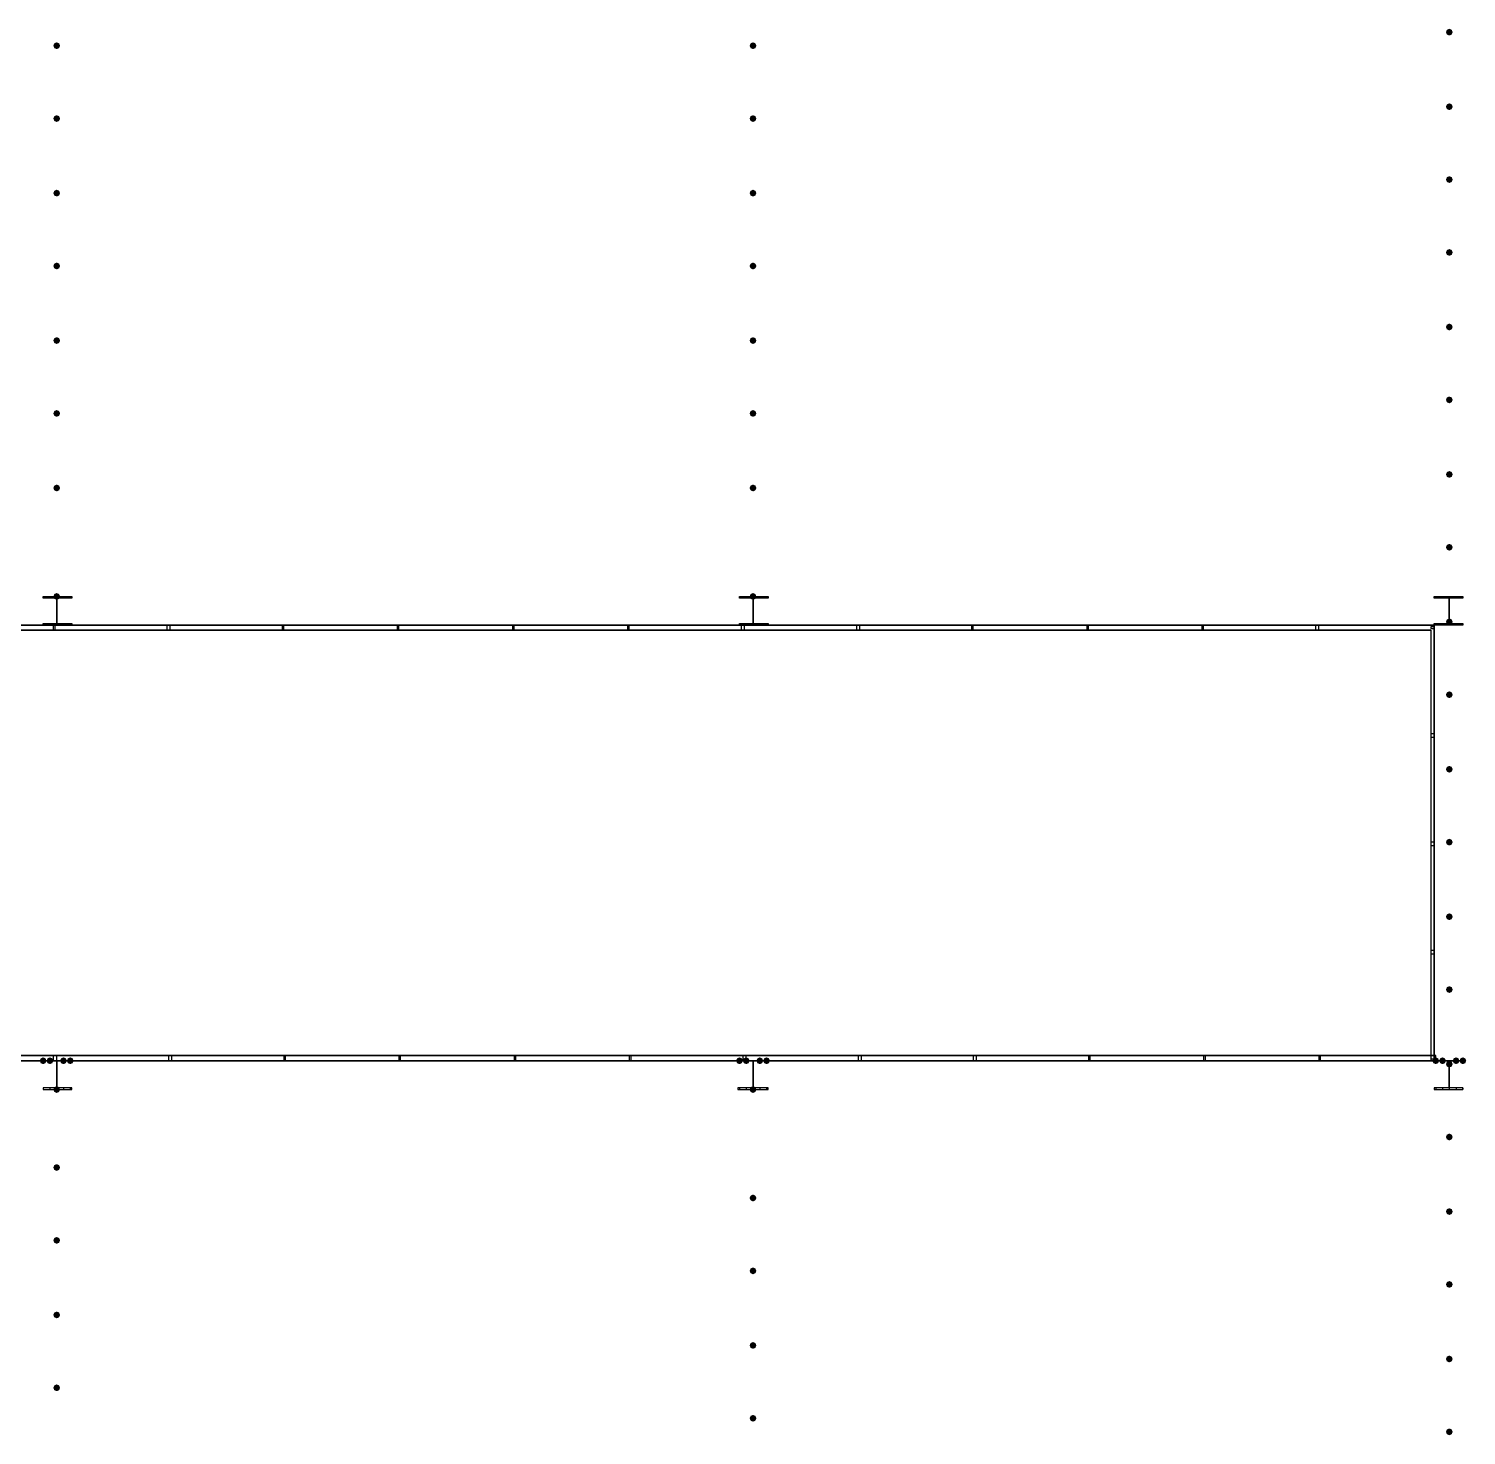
# Model space of a CAD drawing. Header units: millimetres. Extents: x 0 to 420, y 0 to 297.
# Drawn here: x 328.53 to 364.45, y 147.66 to 182.8 of the extents above; entities that cross this region are included whole.
import ezdxf

# ---------------------------------------------------------------- set-up
doc = ezdxf.new("R2010")
doc.units = ezdxf.units.MM
doc.layers.get('0').update_dxf_attribs({"linetype": 'CONTINUOUS'})

msp = doc.modelspace()

# ---------------------------------------------------------------- hatches: boundary and pattern name
at = {"true_color": 0x000007}
for points in [[(364.109, 182.710667), (364.084129, 182.650871), (364.024333, 182.626), (363.964538, 182.650871), (363.939667, 182.710667), (363.964537, 182.770462), (364.024333, 182.795333), (364.084129, 182.770463)], [(329.311, 182.372), (329.286129, 182.312204), (329.226333, 182.287333), (329.166538, 182.312204), (329.141667, 182.372), (329.166537, 182.431796), (329.226333, 182.456667), (329.286129, 182.431796)], [(346.71, 182.372), (346.685129, 182.312204), (346.625333, 182.287333), (346.565538, 182.312204), (346.540667, 182.372), (346.565537, 182.431796), (346.625333, 182.456667), (346.685129, 182.431796)], [(364.109, 180.848), (364.084129, 180.788204), (364.024333, 180.763333), (363.964538, 180.788204), (363.939667, 180.848), (363.964537, 180.907796), (364.024333, 180.932667), (364.084129, 180.907796)], [(329.311, 180.551667), (329.286129, 180.491871), (329.226333, 180.467), (329.166538, 180.491871), (329.141667, 180.551667), (329.166537, 180.611462), (329.226333, 180.636333), (329.286129, 180.611463)], [(346.71, 180.551667), (346.685129, 180.491871), (346.625333, 180.467), (346.565538, 180.491871), (346.540667, 180.551667), (346.565537, 180.611462), (346.625333, 180.636333), (346.685129, 180.611463)], [(364.109, 179.027667), (364.084129, 178.967871), (364.024333, 178.943), (363.964538, 178.967871), (363.939667, 179.027667), (363.964537, 179.087462), (364.024333, 179.112333), (364.084129, 179.087463)], [(329.311, 178.689), (329.286129, 178.629204), (329.226333, 178.604333), (329.166538, 178.629204), (329.141667, 178.689), (329.166537, 178.748796), (329.226333, 178.773667), (329.286129, 178.748796)], [(346.71, 178.689), (346.685129, 178.629204), (346.625333, 178.604333), (346.565538, 178.629204), (346.540667, 178.689), (346.565537, 178.748796), (346.625333, 178.773667), (346.685129, 178.748796)], [(364.109, 177.207333), (364.084129, 177.147537), (364.024333, 177.122667), (363.964538, 177.147537), (363.939667, 177.207333), (363.964537, 177.267129), (364.024333, 177.292), (364.084129, 177.267129)], [(329.311, 176.868667), (329.286129, 176.808871), (329.226333, 176.784), (329.166538, 176.808871), (329.141667, 176.868667), (329.166537, 176.928462), (329.226333, 176.953333), (329.286129, 176.928463)], [(346.71, 176.868667), (346.685129, 176.808871), (346.625333, 176.784), (346.565538, 176.808871), (346.540667, 176.868667), (346.565537, 176.928462), (346.625333, 176.953333), (346.685129, 176.928463)], [(364.109, 175.344667), (364.084129, 175.284871), (364.024333, 175.26), (363.964538, 175.284871), (363.939667, 175.344667), (363.964537, 175.404462), (364.024333, 175.429333), (364.084129, 175.404463)], [(329.311, 175.006), (329.286129, 174.946204), (329.226333, 174.921333), (329.166538, 174.946204), (329.141667, 175.006), (329.166537, 175.065796), (329.226333, 175.090667), (329.286129, 175.065796)], [(346.71, 175.006), (346.685129, 174.946204), (346.625333, 174.921333), (346.565538, 174.946204), (346.540667, 175.006), (346.565537, 175.065796), (346.625333, 175.090667), (346.685129, 175.065796)], [(364.109, 173.524333), (364.084129, 173.464538), (364.024333, 173.439667), (363.964538, 173.464538), (363.939667, 173.524333), (363.964537, 173.584129), (364.024333, 173.609), (364.084129, 173.584129)], [(329.311, 173.185667), (329.286129, 173.125871), (329.226333, 173.101), (329.166538, 173.125871), (329.141667, 173.185667), (329.166537, 173.245462), (329.226333, 173.270333), (329.286129, 173.245463)], [(346.71, 173.185667), (346.685129, 173.125871), (346.625333, 173.101), (346.565538, 173.125871), (346.540667, 173.185667), (346.565537, 173.245462), (346.625333, 173.270333), (346.685129, 173.245463)], [(364.109, 171.661667), (364.084129, 171.601871), (364.024333, 171.577), (363.964538, 171.601871), (363.939667, 171.661667), (363.964537, 171.721462), (364.024333, 171.746333), (364.084129, 171.721463)], [(329.311, 171.323), (329.286129, 171.263204), (329.226333, 171.238333), (329.166538, 171.263204), (329.141667, 171.323), (329.166537, 171.382796), (329.226333, 171.407667), (329.286129, 171.382796)], [(346.71, 171.323), (346.685129, 171.263204), (346.625333, 171.238333), (346.565538, 171.263204), (346.540667, 171.323), (346.565537, 171.382796), (346.625333, 171.407667), (346.685129, 171.382796)], [(364.109, 169.841333), (364.084129, 169.781537), (364.024333, 169.756667), (363.964538, 169.781537), (363.939667, 169.841333), (363.964537, 169.901129), (364.024333, 169.926), (364.084129, 169.901129)], [(329.311, 168.613667), (329.286129, 168.553871), (329.226333, 168.529), (329.166538, 168.553871), (329.141667, 168.613667), (329.166537, 168.673462), (329.226333, 168.698333), (329.286129, 168.673463)], [(346.71, 168.613667), (346.685129, 168.553871), (346.625333, 168.529), (346.565538, 168.553871), (346.540667, 168.613667), (346.565537, 168.673462), (346.625333, 168.698333), (346.685129, 168.673463)], [(364.109, 167.978667), (364.084129, 167.918871), (364.024333, 167.894), (363.964538, 167.918871), (363.939667, 167.978667), (363.964537, 168.038462), (364.024333, 168.063333), (364.084129, 168.038463)], [(364.109, 166.158333), (364.084129, 166.098537), (364.024333, 166.073667), (363.964538, 166.098537), (363.939667, 166.158333), (363.964537, 166.218129), (364.024333, 166.243), (364.084129, 166.218129)], [(364.109, 164.295667), (364.084129, 164.235871), (364.024333, 164.211), (363.964538, 164.235871), (363.939667, 164.295667), (363.964537, 164.355462), (364.024333, 164.380333), (364.084129, 164.355463)], [(364.109, 162.475333), (364.084129, 162.415537), (364.024333, 162.390667), (363.964538, 162.415537), (363.939667, 162.475333), (363.964537, 162.535129), (364.024333, 162.56), (364.084129, 162.535129)], [(364.109, 160.612667), (364.084129, 160.552871), (364.024333, 160.528), (363.964538, 160.552871), (363.939667, 160.612667), (363.964537, 160.672462), (364.024333, 160.697333), (364.084129, 160.672463)], [(364.109, 158.792333), (364.084129, 158.732537), (364.024333, 158.707667), (363.964538, 158.732537), (363.939667, 158.792333), (363.964537, 158.852129), (364.024333, 158.877), (364.084129, 158.852129)], [(328.972333, 157.014333), (328.947462, 156.954537), (328.887667, 156.929667), (328.827871, 156.954537), (328.803, 157.014333), (328.827871, 157.074129), (328.887667, 157.099), (328.947462, 157.074129)], [(329.141667, 157.014333), (329.116796, 156.954537), (329.057, 156.929667), (328.997204, 156.954537), (328.972333, 157.014333), (328.997204, 157.074129), (329.057, 157.099), (329.116796, 157.074129)], [(329.480333, 157.014333), (329.455462, 156.954537), (329.395667, 156.929667), (329.335871, 156.954537), (329.311, 157.014333), (329.335871, 157.074129), (329.395667, 157.099), (329.455462, 157.074129)], [(329.649667, 157.014333), (329.624796, 156.954537), (329.565, 156.929667), (329.505204, 156.954537), (329.480333, 157.014333), (329.505204, 157.074129), (329.565, 157.099), (329.624796, 157.074129)], [(346.371333, 157.014333), (346.346462, 156.954537), (346.286667, 156.929667), (346.226871, 156.954537), (346.202, 157.014333), (346.226871, 157.074129), (346.286667, 157.099), (346.346462, 157.074129)], [(346.540667, 157.014333), (346.515796, 156.954537), (346.456, 156.929667), (346.396204, 156.954537), (346.371333, 157.014333), (346.396204, 157.074129), (346.456, 157.099), (346.515796, 157.074129)], [(346.879333, 157.014333), (346.854462, 156.954537), (346.794667, 156.929667), (346.734871, 156.954537), (346.71, 157.014333), (346.734871, 157.074129), (346.794667, 157.099), (346.854462, 157.074129)], [(347.048667, 157.014333), (347.023796, 156.954537), (346.964, 156.929667), (346.904204, 156.954537), (346.879333, 157.014333), (346.904204, 157.074129), (346.964, 157.099), (347.023796, 157.074129)], [(363.770333, 157.014333), (363.745463, 156.954537), (363.685667, 156.929667), (363.625871, 156.954537), (363.601, 157.014333), (363.625871, 157.074129), (363.685667, 157.099), (363.745462, 157.074129)], [(363.939667, 157.014333), (363.914796, 156.954537), (363.855, 156.929667), (363.795204, 156.954537), (363.770333, 157.014333), (363.795204, 157.074129), (363.855, 157.099), (363.914796, 157.074129)], [(364.109, 156.929667), (364.084129, 156.869871), (364.024333, 156.845), (363.964538, 156.869871), (363.939667, 156.929667), (363.964537, 156.989462), (364.024333, 157.014333), (364.084129, 156.989463)], [(364.278333, 157.014333), (364.253462, 156.954537), (364.193667, 156.929667), (364.133871, 156.954537), (364.109, 157.014333), (364.133871, 157.074129), (364.193667, 157.099), (364.253462, 157.074129)], [(364.447667, 157.014333), (364.422796, 156.954537), (364.363, 156.929667), (364.303204, 156.954537), (364.278333, 157.014333), (364.303204, 157.074129), (364.363, 157.099), (364.422796, 157.074129)], [(329.311, 156.294667), (329.286129, 156.234871), (329.226333, 156.21), (329.166538, 156.234871), (329.141667, 156.294667), (329.166537, 156.354462), (329.226333, 156.379333), (329.286129, 156.354463)], [(346.71, 156.294667), (346.685129, 156.234871), (346.625333, 156.21), (346.565538, 156.234871), (346.540667, 156.294667), (346.565537, 156.354462), (346.625333, 156.379333), (346.685129, 156.354463)], [(364.109, 155.109333), (364.084129, 155.049537), (364.024333, 155.024667), (363.964538, 155.049537), (363.939667, 155.109333), (363.964537, 155.169129), (364.024333, 155.194), (364.084129, 155.169129)], [(329.311, 154.347333), (329.286129, 154.287537), (329.226333, 154.262667), (329.166538, 154.287537), (329.141667, 154.347333), (329.166537, 154.407129), (329.226333, 154.432), (329.286129, 154.407129)], [(346.71, 153.585333), (346.685129, 153.525537), (346.625333, 153.500667), (346.565538, 153.525537), (346.540667, 153.585333), (346.565537, 153.645129), (346.625333, 153.67), (346.685129, 153.645129)], [(364.109, 153.246667), (364.084129, 153.186871), (364.024333, 153.162), (363.964538, 153.186871), (363.939667, 153.246667), (363.964537, 153.306462), (364.024333, 153.331333), (364.084129, 153.306463)], [(329.311, 152.527), (329.286129, 152.467204), (329.226333, 152.442333), (329.166538, 152.467204), (329.141667, 152.527), (329.166537, 152.586796), (329.226333, 152.611667), (329.286129, 152.586796)], [(346.71, 151.765), (346.685129, 151.705204), (346.625333, 151.680333), (346.565538, 151.705204), (346.540667, 151.765), (346.565537, 151.824796), (346.625333, 151.849667), (346.685129, 151.824796)], [(364.109, 151.426333), (364.084129, 151.366537), (364.024333, 151.341667), (363.964538, 151.366537), (363.939667, 151.426333), (363.964537, 151.486129), (364.024333, 151.511), (364.084129, 151.486129)], [(329.311, 150.664333), (329.286129, 150.604537), (329.226333, 150.579667), (329.166538, 150.604537), (329.141667, 150.664333), (329.166537, 150.724129), (329.226333, 150.749), (329.286129, 150.724129)], [(346.71, 149.902333), (346.685129, 149.842537), (346.625333, 149.817667), (346.565538, 149.842537), (346.540667, 149.902333), (346.565537, 149.962129), (346.625333, 149.987), (346.685129, 149.962129)], [(364.109, 149.563667), (364.084129, 149.503871), (364.024333, 149.479), (363.964538, 149.503871), (363.939667, 149.563667), (363.964537, 149.623462), (364.024333, 149.648333), (364.084129, 149.623463)], [(329.311, 148.844), (329.286129, 148.784204), (329.226333, 148.759333), (329.166538, 148.784204), (329.141667, 148.844), (329.166537, 148.903796), (329.226333, 148.928667), (329.286129, 148.903796)], [(346.71, 148.082), (346.685129, 148.022204), (346.625333, 147.997333), (346.565538, 148.022204), (346.540667, 148.082), (346.565537, 148.141796), (346.625333, 148.166667), (346.685129, 148.141796)], [(364.109, 147.743333), (364.084129, 147.683537), (364.024333, 147.658667), (363.964538, 147.683537), (363.939667, 147.743333), (363.964537, 147.803129), (364.024333, 147.828), (364.084129, 147.803129)]]:
    msp.add_hatch(color=0, dxfattribs=at).paths.add_polyline_path(points, flags=0)

# ---------------------------------------------------------------- linework, layer by layer
at = {"color": 0, "true_color": 0x000007}
for points in [[(328.887667, 168.571333), (328.887667, 168.613667)], [(329.057, 168.571333), (329.057, 168.613667)], [(329.226333, 167.894), (329.226333, 168.613667)], [(329.395667, 168.571333), (329.395667, 168.613667)], [(329.565, 168.571333), (329.565, 168.613667)], [(346.286667, 168.571333), (346.286667, 168.613667)], [(346.456, 168.571333), (346.456, 168.613667)], [(346.625333, 167.894), (346.625333, 168.613667)], [(346.794667, 168.571333), (346.794667, 168.613667)], [(346.964, 168.571333), (346.964, 168.613667)], [(363.685667, 168.571333), (363.685667, 168.613667)], [(363.855, 168.571333), (363.855, 168.613667)], [(364.024333, 167.894), (364.024333, 168.613667)], [(364.193667, 168.571333), (364.193667, 168.613667)], [(364.363, 168.571333), (364.363, 168.613667)], [(363.558667, 167.767), (277.537333, 167.767), (363.558667, 167.767), (363.558667, 157.014333), (363.643333, 157.014333), (363.643333, 167.894), (277.410333, 167.894), (363.643333, 167.894)], [(363.558667, 167.767), (277.537333, 167.767), (363.558667, 167.767), (363.558667, 157.014333), (363.643333, 157.014333), (363.643333, 167.894), (277.410333, 167.894), (363.643333, 167.894)], [(328.887667, 167.894), (328.887667, 167.936333)], [(329.057, 167.894), (329.057, 167.936333)], [(329.395667, 167.894), (329.395667, 167.936333)], [(329.565, 167.894), (329.565, 167.936333)], [(346.286667, 167.894), (346.286667, 167.936333)], [(346.456, 167.894), (346.456, 167.936333)], [(346.794667, 167.894), (346.794667, 167.936333)], [(346.964, 167.894), (346.964, 167.936333)], [(363.558667, 167.767), (363.558667, 157.014333), (363.643333, 157.014333), (363.643333, 167.894)], [(363.558667, 167.767), (363.558667, 157.014333), (363.643333, 157.014333), (363.643333, 167.894)], [(363.685667, 167.894), (363.685667, 167.936333)], [(363.855, 167.894), (363.855, 167.936333)], [(364.193667, 167.894), (364.193667, 167.936333)], [(364.363, 167.894), (364.363, 167.936333)], [(329.226333, 157.014333), (329.226333, 156.294667)], [(346.625333, 157.014333), (346.625333, 156.294667)], [(364.024333, 157.014333), (364.024333, 156.294667)], [(328.887667, 156.337), (328.887667, 156.294667)], [(329.057, 156.337), (329.057, 156.294667)], [(329.395667, 156.337), (329.395667, 156.294667)], [(329.565, 156.337), (329.565, 156.294667)], [(346.286667, 156.337), (346.286667, 156.294667)], [(346.456, 156.337), (346.456, 156.294667)], [(346.794667, 156.337), (346.794667, 156.294667)], [(346.964, 156.337), (346.964, 156.294667)], [(363.685667, 156.337), (363.685667, 156.294667)], [(363.855, 156.337), (363.855, 156.294667)], [(364.193667, 156.337), (364.193667, 156.294667)], [(364.363, 156.337), (364.363, 156.294667)]]:
    msp.add_lwpolyline(points, dxfattribs=at)
for points in [[(329.607333, 167.894), (328.887667, 167.894), (328.887667, 167.936333), (329.226333, 167.936333), (329.226333, 168.571333), (328.887667, 168.571333), (328.887667, 168.613667), (329.607333, 168.613667), (329.607333, 168.571333), (329.226333, 168.571333), (329.226333, 167.936333), (329.607333, 167.936333)], [(347.006333, 167.894), (346.286667, 167.894), (346.286667, 167.936333), (346.625333, 167.936333), (346.625333, 168.571333), (346.286667, 168.571333), (346.286667, 168.613667), (347.006333, 168.613667), (347.006333, 168.571333), (346.625333, 168.571333), (346.625333, 167.936333), (347.006333, 167.936333)], [(364.363, 167.894), (363.643333, 167.894), (363.643333, 167.936333), (364.024333, 167.936333), (364.024333, 168.571333), (363.643333, 168.571333), (363.643333, 168.613667), (364.363, 168.613667), (364.363, 168.571333), (364.024333, 168.571333), (364.024333, 167.936333), (364.363, 167.936333)], [(277.537333, 157.141333), (363.643333, 157.141333), (363.643333, 157.014333), (277.410333, 157.014333), (363.643333, 157.014333), (363.643333, 157.141333), (277.537333, 157.141333), (277.537333, 167.767), (363.558667, 167.767), (363.558667, 157.014333), (363.643333, 157.014333), (363.643333, 167.894), (277.410333, 167.894), (277.410333, 157.014333), (363.643333, 157.014333), (363.643333, 157.141333)], [(277.410333, 157.014333), (363.643333, 157.014333), (363.643333, 167.894), (277.410333, 167.894)], [(363.643333, 167.894), (277.410333, 167.894), (277.410333, 157.014333), (363.643333, 157.014333)], [(329.184, 167.767), (329.184, 167.894), (329.141667, 167.894), (329.141667, 167.767)], [(332.062667, 167.767), (332.062667, 167.894), (331.978, 167.894), (331.978, 167.767)], [(334.899, 167.767), (334.899, 167.894), (334.856667, 167.894), (334.856667, 167.767)], [(337.777667, 167.767), (337.777667, 167.894), (337.735333, 167.894), (337.735333, 167.767)], [(340.656333, 167.767), (340.656333, 167.894), (340.614, 167.894), (340.614, 167.767)], [(343.535, 167.767), (343.535, 167.894), (343.492667, 167.894), (343.492667, 167.767)], [(346.413667, 167.767), (346.413667, 167.894), (346.329, 167.894), (346.329, 167.767)], [(349.292333, 167.767), (349.292333, 167.894), (349.207667, 167.894), (349.207667, 167.767)], [(352.128667, 167.767), (352.128667, 167.894), (352.086333, 167.894), (352.086333, 167.767)], [(355.007333, 167.767), (355.007333, 167.894), (354.965, 167.894), (354.965, 167.767)], [(357.886, 167.767), (357.886, 167.894), (357.843667, 167.894), (357.843667, 167.767)], [(360.764667, 167.767), (360.764667, 167.894), (360.68, 167.894), (360.68, 167.767)], [(363.643333, 167.851667), (363.601, 167.851667), (363.558667, 167.851667), (363.558667, 167.809333), (363.601, 167.809333), (363.643333, 167.809333)], [(363.558667, 165.1), (363.643333, 165.1), (363.643333, 165.184667), (363.558667, 165.184667)], [(363.558667, 162.390667), (363.643333, 162.390667), (363.643333, 162.475333), (363.558667, 162.475333)], [(363.558667, 159.681333), (363.643333, 159.681333), (363.643333, 159.766), (363.558667, 159.766)], [(277.537333, 157.141333), (363.643333, 157.141333), (363.643333, 157.014333), (277.410333, 157.014333), (363.643333, 157.014333), (363.643333, 157.141333)], [(329.607333, 157.014333), (328.887667, 157.014333), (329.226333, 157.014333), (329.226333, 156.337), (328.887667, 156.337), (328.887667, 156.294667), (329.607333, 156.294667), (329.607333, 156.337), (329.226333, 156.337), (329.226333, 157.014333)], [(329.141667, 157.141333), (329.141667, 157.014333), (329.226333, 157.014333), (329.226333, 157.141333)], [(332.020333, 157.141333), (332.020333, 157.014333), (332.105, 157.014333), (332.105, 157.141333)], [(334.899, 157.141333), (334.899, 157.014333), (334.941333, 157.014333), (334.941333, 157.141333)], [(337.777667, 157.141333), (337.777667, 157.014333), (337.82, 157.014333), (337.82, 157.141333)], [(340.656333, 157.141333), (340.656333, 157.014333), (340.698667, 157.014333), (340.698667, 157.141333)], [(343.535, 157.141333), (343.535, 157.014333), (343.577333, 157.014333), (343.577333, 157.141333)], [(347.006333, 157.014333), (346.244333, 157.014333), (346.625333, 157.014333), (346.625333, 156.337), (346.244333, 156.337), (346.244333, 156.294667), (347.006333, 156.294667), (347.006333, 156.337), (346.625333, 156.337), (346.625333, 157.014333)], [(346.371333, 157.141333), (346.371333, 157.014333), (346.456, 157.014333), (346.456, 157.141333)], [(349.25, 157.141333), (349.25, 157.014333), (349.334667, 157.014333), (349.334667, 157.141333)], [(352.128667, 157.141333), (352.128667, 157.014333), (352.213333, 157.014333), (352.213333, 157.141333)], [(355.007333, 157.141333), (355.007333, 157.014333), (355.049667, 157.014333), (355.049667, 157.141333)], [(357.886, 157.141333), (357.886, 157.014333), (357.928333, 157.014333), (357.928333, 157.141333)], [(360.764667, 157.141333), (360.764667, 157.014333), (360.807, 157.014333), (360.807, 157.141333)], [(363.643333, 157.014333), (363.643333, 157.056667), (363.601, 157.056667), (363.558667, 157.056667), (363.558667, 157.014333), (363.601, 157.014333)], [(363.643333, 157.014333), (363.685667, 157.014333), (363.685667, 157.056667), (363.685667, 157.099), (363.685667, 157.141333), (363.643333, 157.141333), (363.643333, 157.099), (363.643333, 157.056667)], [(364.363, 157.014333), (363.643333, 157.014333), (364.024333, 157.014333), (364.024333, 156.337), (363.643333, 156.337), (363.643333, 156.294667), (364.363, 156.294667), (364.363, 156.337), (364.024333, 156.337), (364.024333, 157.014333)]]:
    msp.add_lwpolyline(points, close=True, dxfattribs=at)
at = {"color": 0, "true_color": 0x0000fe}
msp.add_lwpolyline([(363.643333, 167.894), (363.643333, 157.014333), (277.410333, 157.014333), (277.410333, 167.894)], close=True, dxfattribs=at)
at = {"color": 0, "true_color": 0x000008}
msp.add_lwpolyline([(277.410333, 157.014333), (277.410333, 167.894), (363.643333, 167.894), (363.643333, 157.014333)], close=True, dxfattribs=at)

doc.saveas('drawing.dxf')
